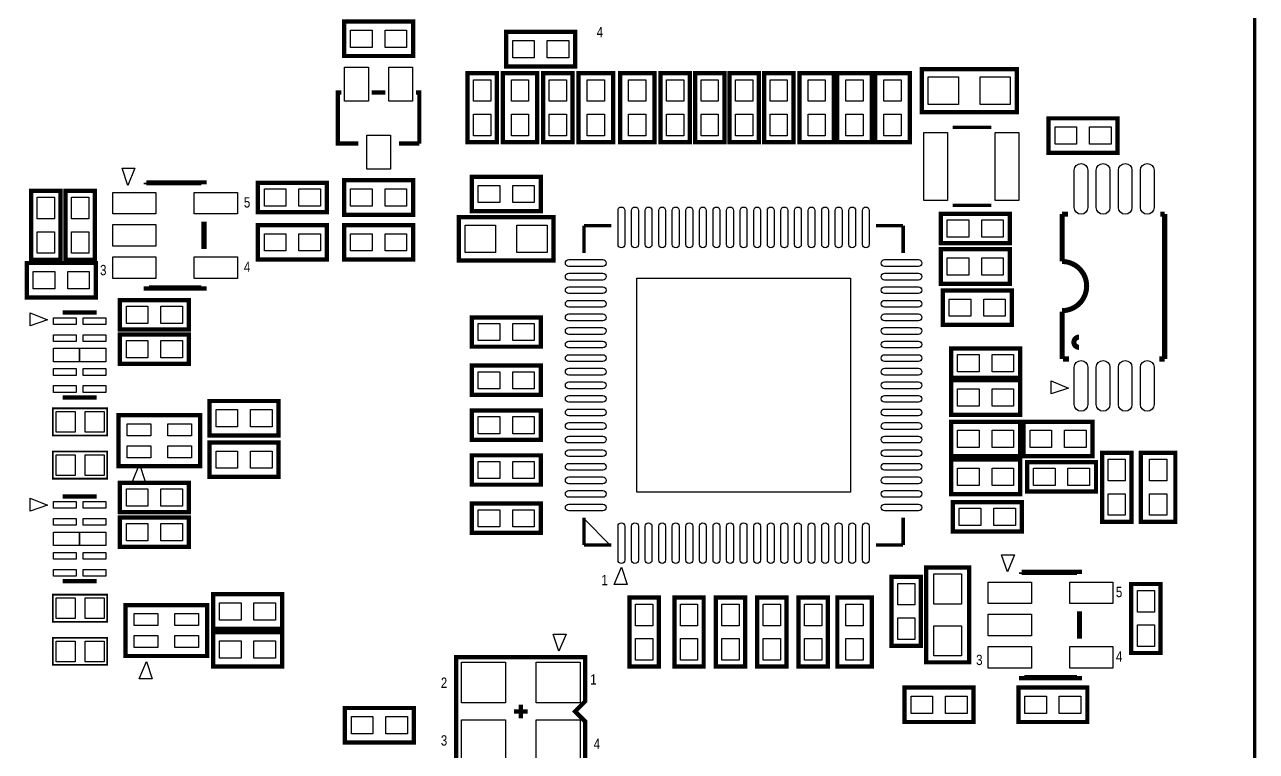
# Model space of a CAD drawing. Extents: x 2 to 176, y -19 to 159.
# Drawn here: x 27.52 to 63.81, y 55.73 to 77.13 of the extents above; entities that cross this region are included whole.
import ezdxf

# ---------------------------------------------------------------- set-up
doc = ezdxf.new("R2010")
doc.units = 0
for name, color, linetype in [('PG_NEW_SLIK-TOP', 231, 'CONTINUOUS'), ('PG_SILKSCREEN_TOP', 7, 'CONTINUOUS'), ('PIN_TOP', 92, 'CONTINUOUS')]:
    doc.layers.add(name, color=color, linetype=linetype)

msp = doc.modelspace()

# ---------------------------------------------------------------- linework, layer by layer
at = {"layer": 'PG_NEW_SLIK-TOP'}
for points, const_width in [([(36.93287, 77.220572), (38.96487, 77.220572), (38.96487, 76.204572), (36.93287, 76.204572), (36.93287, 77.220572)], 0.127), ([(43.74007, 75.899772), (41.70807, 75.899772), (41.70807, 76.915772), (43.74007, 76.915772), (43.74007, 75.899772)], 0.127), ([(56.745886, 74.547222), (53.951886, 74.547222), (53.951886, 75.817222), (56.745886, 75.817222), (56.745886, 74.547222)], 0.127), ([(40.56507, 73.664572), (40.56507, 75.696572), (41.42867, 75.696572), (41.42867, 73.664572), (40.56507, 73.664572)], 0.127), ([(42.62247, 75.696572), (42.62247, 73.664572), (41.60647, 73.664572), (41.60647, 75.696572), (42.62247, 75.696572)], 0.127), ([(43.66387, 75.696572), (43.66387, 73.664572), (42.80027, 73.664572), (42.80027, 75.696572), (43.66387, 75.696572)], 0.127), ([(43.84167, 73.664572), (43.84167, 75.696572), (44.85767, 75.696572), (44.85767, 73.664572), (43.84167, 73.664572)], 0.127), ([(45.06087, 73.664572), (45.06087, 75.696572), (46.07687, 75.696572), (46.07687, 73.664572), (45.06087, 73.664572)], 0.127), ([(46.25467, 73.664572), (46.25467, 75.696572), (47.11827, 75.696572), (47.11827, 73.664572), (46.25467, 73.664572)], 0.127), ([(47.27067, 73.664572), (47.27067, 75.696572), (48.13427, 75.696572), (48.13427, 73.664572), (47.27067, 73.664572)], 0.127), ([(48.28667, 73.664572), (48.28667, 75.696572), (49.15027, 75.696572), (49.15027, 73.664572), (48.28667, 73.664572)], 0.127), ([(49.30267, 73.664572), (49.30267, 75.696572), (50.16627, 75.696572), (50.16627, 73.664572), (49.30267, 73.664572)], 0.127), ([(50.34407, 73.664572), (50.34407, 75.696572), (51.36007, 75.696572), (51.36007, 73.664572), (50.34407, 73.664572)], 0.127), ([(51.46167, 73.664572), (51.46167, 75.696572), (52.47767, 75.696572), (52.47767, 73.664572), (51.46167, 73.664572)], 0.127), ([(53.59527, 75.696572), (53.59527, 73.664572), (52.57927, 73.664572), (52.57927, 75.696572), (53.59527, 75.696572)], 0.127), ([(36.848796, 75.125834), (36.748974, 75.125834), (36.748974, 73.62571), (37.348922, 73.62571)], 0.127), ([(38.148768, 75.125834), (37.748972, 75.125834)], 0.127), ([(39.148766, 73.62571), (39.148766, 75.125834), (39.048944, 75.125834)], 0.127), ([(57.685686, 74.369422), (59.717686, 74.369422), (59.717686, 73.353422), (57.685686, 73.353422), (57.685686, 74.369422)], 0.127), ([(55.995824, 74.103484), (54.85511, 74.103484)], 0.100076), ([(38.548818, 73.62571), (39.148766, 73.62571)], 0.127), ([(36.93287, 72.546972), (38.96487, 72.546972), (38.96487, 71.530972), (36.93287, 71.530972), (36.93287, 72.546972)], 0.127), ([(42.72407, 71.632572), (40.69207, 71.632572), (40.69207, 72.648572), (42.72407, 72.648572), (42.72407, 71.632572)], 0.127), ([(28.575, 72.2376), (28.575, 70.2056), (27.7114, 70.2056), (27.7114, 72.2376), (28.575, 72.2376)], 0.127), ([(29.591, 72.2376), (29.591, 70.2056), (28.7274, 70.2056), (28.7274, 72.2376), (29.591, 72.2376)], 0.127), ([(32.804354, 72.421496), (32.804354, 72.47128), (31.104586, 72.47128)], 0.1524), ([(31.104586, 72.47128), (31.104586, 72.421496)], 0.1524), ([(36.42487, 71.607172), (34.39287, 71.607172), (34.39287, 72.470772), (36.42487, 72.470772), (36.42487, 71.607172)], 0.127), ([(55.995824, 71.80326), (54.85511, 71.80326)], 0.100076), ([(43.10507, 70.184772), (40.31107, 70.184772), (40.31107, 71.454772), (43.10507, 71.454772), (43.10507, 70.184772)], 0.127), ([(54.50967, 71.556372), (56.54167, 71.556372), (56.54167, 70.692772), (54.50967, 70.692772), (54.50967, 71.556372)], 0.127), ([(58.081926, 71.550022), (58.254646, 71.550022)], 0.14986), ([(58.081926, 70.153022), (58.081926, 71.550022)], 0.14986), ([(60.977526, 71.550022), (61.104526, 71.550022)], 0.14986), ([(61.104526, 67.282822), (61.104526, 71.550022)], 0.14986), ([(32.804354, 70.521322), (32.804354, 71.321422)], 0.1524), ([(36.42487, 70.210172), (34.39287, 70.210172), (34.39287, 71.226172), (36.42487, 71.226172), (36.42487, 70.210172)], 0.127), ([(36.93287, 71.226172), (38.96487, 71.226172), (38.96487, 70.210172), (36.93287, 70.210172), (36.93287, 71.226172)], 0.127), ([(54.50967, 70.514972), (56.54167, 70.514972), (56.54167, 69.498972), (54.50967, 69.498972), (54.50967, 70.514972)], 0.127), ([(27.58567, 70.108572), (29.61767, 70.108572), (29.61767, 69.092572), (27.58567, 69.092572), (27.58567, 70.108572)], 0.127), ([(31.104586, 69.421248), (31.104586, 69.371464), (32.804354, 69.371464), (32.804354, 69.421248)], 0.1524), ([(54.568344, 69.301868), (56.600344, 69.301868), (56.600344, 68.285868), (54.568344, 68.285868), (54.568344, 69.301868)], 0.127), ([(30.32887, 69.016372), (32.36087, 69.016372), (32.36087, 68.152772), (30.32887, 68.152772), (30.32887, 69.016372)], 0.127), ([(29.64307, 68.646802), (28.643072, 68.646802)], 0.127), ([(58.081926, 67.282822), (58.081926, 68.679822)], 0.14986), ([(42.72407, 67.644772), (40.69207, 67.644772), (40.69207, 68.508372), (42.72407, 68.508372), (42.72407, 67.644772)], 0.127), ([(30.32887, 68.000372), (32.36087, 68.000372), (32.36087, 67.136772), (30.32887, 67.136772), (30.32887, 68.000372)], 0.127), ([(54.81447, 67.593972), (56.84647, 67.593972), (56.84647, 66.730372), (54.81447, 66.730372), (54.81447, 67.593972)], 0.127), ([(42.72407, 66.222372), (40.69207, 66.222372), (40.69207, 67.085972), (42.72407, 67.085972), (42.72407, 66.222372)], 0.127), ([(58.107326, 67.282822), (58.285126, 67.282822)], 0.14986), ([(60.947046, 67.282822), (61.104526, 67.282822)], 0.14986), ([(56.84647, 65.638172), (54.81447, 65.638172), (54.81447, 66.654172), (56.84647, 66.654172), (56.84647, 65.638172)], 0.127), ([(29.64307, 66.146934), (28.643072, 66.146934)], 0.127), ([(32.97047, 66.044572), (35.00247, 66.044572), (35.00247, 65.028572), (32.97047, 65.028572), (32.97047, 66.044572)], 0.127), ([(29.955998, 65.828164), (29.955998, 65.028064), (28.355798, 65.028064), (28.355798, 65.828164), (29.955998, 65.828164)], 0.0508), ([(30.291532, 64.122808), (30.291532, 65.622932), (32.691324, 65.622932), (32.691324, 64.122808), (30.291532, 64.122808)], 0.127), ([(42.72407, 64.901572), (40.69207, 64.901572), (40.69207, 65.765172), (42.72407, 65.765172), (42.72407, 64.901572)], 0.127), ([(56.84647, 64.418972), (54.81447, 64.418972), (54.81447, 65.434972), (56.84647, 65.434972), (56.84647, 64.418972)], 0.127), ([(58.98007, 64.418972), (56.94807, 64.418972), (56.94807, 65.434972), (58.98007, 65.434972), (58.98007, 64.418972)], 0.127), ([(32.97047, 64.825372), (35.00247, 64.825372), (35.00247, 63.809372), (32.97047, 63.809372), (32.97047, 64.825372)], 0.127), ([(59.25947, 62.488572), (59.25947, 64.520572), (60.12307, 64.520572), (60.12307, 62.488572), (59.25947, 62.488572)], 0.127), ([(61.41847, 64.520572), (61.41847, 62.488572), (60.40247, 62.488572), (60.40247, 64.520572), (61.41847, 64.520572)], 0.127), ([(29.955998, 64.558164), (29.955998, 63.758064), (28.355798, 63.758064), (28.355798, 64.558164), (29.955998, 64.558164)], 0.0508), ([(42.72407, 63.580772), (40.69207, 63.580772), (40.69207, 64.444372), (42.72407, 64.444372), (42.72407, 63.580772)], 0.127), ([(54.81447, 64.317372), (56.84647, 64.317372), (56.84647, 63.301372), (54.81447, 63.301372), (54.81447, 64.317372)], 0.127), ([(59.08167, 63.377572), (57.04967, 63.377572), (57.04967, 64.241172), (59.08167, 64.241172), (59.08167, 63.377572)], 0.127), ([(30.32887, 63.631572), (32.36087, 63.631572), (32.36087, 62.767972), (30.32887, 62.767972), (30.32887, 63.631572)], 0.127), ([(29.64307, 63.236602), (28.643072, 63.236602)], 0.127), ([(42.72407, 62.158372), (40.69207, 62.158372), (40.69207, 63.021972), (42.72407, 63.021972), (42.72407, 62.158372)], 0.127), ([(54.864, 63.0682), (56.896, 63.0682), (56.896, 62.2046), (54.864, 62.2046), (54.864, 63.0682)], 0.127), ([(30.32887, 62.615572), (32.36087, 62.615572), (32.36087, 61.751972), (30.32887, 61.751972), (30.32887, 62.615572)], 0.127), ([(55.34787, 61.142372), (55.34787, 58.348372), (54.07787, 58.348372), (54.07787, 61.142372), (55.34787, 61.142372)], 0.127), ([(58.593228, 60.946792), (58.593228, 60.996576), (56.89346, 60.996576)], 0.1524), ([(56.89346, 60.996576), (56.89346, 60.946792)], 0.1524), ([(29.64307, 60.736734), (28.643072, 60.736734)], 0.127), ([(53.92547, 60.862972), (53.92547, 58.830972), (53.06187, 58.830972), (53.06187, 60.862972), (53.92547, 60.862972)], 0.127), ([(60.1218, 58.6232), (60.1218, 60.6552), (60.9854, 60.6552), (60.9854, 58.6232), (60.1218, 58.6232)], 0.127), ([(29.955998, 60.341764), (29.955998, 59.541664), (28.355798, 59.541664), (28.355798, 60.341764), (29.955998, 60.341764)], 0.0508), ([(33.07207, 60.354972), (35.10407, 60.354972), (35.10407, 59.338972), (33.07207, 59.338972), (33.07207, 60.354972)], 0.127), ([(46.20387, 60.253372), (46.20387, 58.221372), (45.34027, 58.221372), (45.34027, 60.253372), (46.20387, 60.253372)], 0.127), ([(47.52467, 60.253372), (47.52467, 58.221372), (46.66107, 58.221372), (46.66107, 60.253372), (47.52467, 60.253372)], 0.127), ([(48.74387, 60.253372), (48.74387, 58.221372), (47.88027, 58.221372), (47.88027, 60.253372), (48.74387, 60.253372)], 0.127), ([(49.96307, 60.253372), (49.96307, 58.221372), (49.09947, 58.221372), (49.09947, 60.253372), (49.96307, 60.253372)], 0.127), ([(51.18227, 60.253372), (51.18227, 58.221372), (50.31867, 58.221372), (50.31867, 60.253372), (51.18227, 60.253372)], 0.127), ([(51.46167, 58.221372), (51.46167, 60.253372), (52.47767, 60.253372), (52.47767, 58.221372), (51.46167, 58.221372)], 0.127), ([(30.494732, 58.534808), (30.494732, 60.034932), (32.894524, 60.034932), (32.894524, 58.534808), (30.494732, 58.534808)], 0.127), ([(58.593228, 59.046618), (58.593228, 59.846718)], 0.1524), ([(33.07207, 59.237372), (35.10407, 59.237372), (35.10407, 58.221372), (33.07207, 58.221372), (33.07207, 59.237372)], 0.127), ([(29.955998, 59.071764), (29.955998, 58.271664), (28.355798, 58.271664), (28.355798, 59.071764), (29.955998, 59.071764)], 0.0508), ([(40.237664, 55.302404), (40.237664, 58.502296), (44.037504, 58.502296), (44.037504, 57.202324), (43.73753, 56.90235), (44.037504, 56.602376), (44.037504, 55.302404), (40.237664, 55.302404)], 0.127), ([(56.89346, 57.946544), (56.89346, 57.89676), (58.593228, 57.89676), (58.593228, 57.946544)], 0.1524), ([(53.4416, 57.6072), (55.4736, 57.6072), (55.4736, 56.5912), (53.4416, 56.5912), (53.4416, 57.6072)], 0.127), ([(56.7944, 57.6072), (58.8264, 57.6072), (58.8264, 56.5912), (56.7944, 56.5912), (56.7944, 57.6072)], 0.127), ([(36.955984, 57.00395), (38.987984, 57.00395), (38.987984, 55.98795), (36.955984, 55.98795), (36.955984, 57.00395)], 0.127), ([(42.337482, 56.90235), (41.937686, 56.90235)], 0.127), ([(42.137584, 56.702452), (42.137584, 57.102248)], 0.127)]:
    msp.add_lwpolyline(points, dxfattribs=dict(at, const_width=const_width))
at = {"layer": 'PG_NEW_SLIK-TOP', "const_width": 0.14986}
for points in [[(58.081926, 68.705222, 1), (58.081926, 70.153022)], [(58.579766, 67.925442, 0.995776), (58.581036, 67.625214, 0.995776)]]:
    msp.add_lwpolyline(points, format="xyb", dxfattribs=at)
at = {"layer": 'PG_SILKSCREEN_TOP', "const_width": 0.100076}
for points in [[(63.75527, 123.548902), (63.75527, 38.548818)], [(44.000928, 70.407784), (44.000928, 71.207884)], [(44.000928, 71.207884), (44.801028, 71.207884)], [(52.60086, 71.207884), (53.40096, 71.207884)], [(53.40096, 71.207884), (53.40096, 70.407784)], [(44.000928, 61.807852), (44.000928, 62.607952)], [(53.40096, 62.607952), (53.40096, 61.807852)], [(44.801028, 61.807852), (44.000928, 61.807852)], [(53.40096, 61.807852), (52.60086, 61.807852)]]:
    msp.add_lwpolyline(points, dxfattribs=at)
at = {"layer": 'PG_SILKSCREEN_TOP'}
for points in [[(30.7721, 72.898), (30.562042, 72.39), (30.3911, 72.898)], [(27.686, 68.6435), (28.194, 68.433442), (27.686, 68.2625)], [(57.7596, 66.6369), (58.2676, 66.426842), (57.7596, 66.2559)], [(30.6959, 63.6778), (30.905958, 64.1858), (31.0769, 63.6778)], [(27.686, 63.1825), (28.194, 62.972442), (27.686, 62.8015)], [(44.001944, 61.808868), (44.001944, 62.570868), (44.763944, 61.808868)], [(56.6801, 61.5188), (56.470042, 61.0108), (56.2991, 61.5188)], [(44.890944, 60.642754), (45.101002, 61.150754), (45.271944, 60.642754)], [(43.4721, 59.182), (43.262042, 58.674), (43.0911, 59.182)], [(30.8991, 57.8612), (31.109158, 58.3692), (31.2801, 57.8612)]]:
    msp.add_lwpolyline(points, close=True, dxfattribs=at)
at = {"layer": 'PIN_TOP'}
for points in [[(37.12337, 76.458572), (37.12337, 76.966572), (37.75837, 76.966572), (37.75837, 76.458572)], [(38.13937, 76.458572), (38.13937, 76.966572), (38.77437, 76.966572), (38.77437, 76.458572)], [(42.53357, 76.661772), (42.53357, 76.153772), (41.89857, 76.153772), (41.89857, 76.661772)], [(43.54957, 76.661772), (43.54957, 76.153772), (42.91457, 76.153772), (42.91457, 76.661772)], [(37.648896, 75.875769), (37.648896, 74.875771), (36.948872, 74.875771), (36.948872, 75.875769)], [(38.948868, 75.875769), (38.948868, 74.875771), (38.248844, 74.875771), (38.248844, 75.875769)], [(41.25087, 75.506072), (41.25087, 74.871072), (40.74287, 74.871072), (40.74287, 75.506072)], [(41.86047, 75.506072), (42.36847, 75.506072), (42.36847, 74.871072), (41.86047, 74.871072)], [(42.97807, 74.871072), (42.97807, 75.506072), (43.48607, 75.506072), (43.48607, 74.871072)], [(44.60367, 74.871072), (44.09567, 74.871072), (44.09567, 75.506072), (44.60367, 75.506072)], [(45.82287, 74.871072), (45.31487, 74.871072), (45.31487, 75.506072), (45.82287, 75.506072)], [(46.94047, 75.506072), (46.94047, 74.871072), (46.43247, 74.871072), (46.43247, 75.506072)], [(47.95647, 75.506072), (47.95647, 74.871072), (47.44847, 74.871072), (47.44847, 75.506072)], [(48.97247, 75.506072), (48.97247, 74.871072), (48.46447, 74.871072), (48.46447, 75.506072)], [(49.98847, 75.506072), (49.98847, 74.871072), (49.48047, 74.871072), (49.48047, 75.506072)], [(51.10607, 74.871072), (50.59807, 74.871072), (50.59807, 75.506072), (51.10607, 75.506072)], [(52.22367, 74.871072), (51.71567, 74.871072), (51.71567, 75.506072), (52.22367, 75.506072)], [(52.83327, 75.506072), (53.34127, 75.506072), (53.34127, 74.871072), (52.83327, 74.871072)], [(55.031386, 75.588622), (55.031386, 74.775822), (54.142386, 74.775822), (54.142386, 75.588622)], [(56.555386, 75.588622), (56.555386, 74.775822), (55.666386, 74.775822), (55.666386, 75.588622)], [(41.25087, 74.490072), (41.25087, 73.855072), (40.74287, 73.855072), (40.74287, 74.490072)], [(41.86047, 74.490072), (42.36847, 74.490072), (42.36847, 73.855072), (41.86047, 73.855072)], [(42.97807, 73.855072), (42.97807, 74.490072), (43.48607, 74.490072), (43.48607, 73.855072)], [(44.60367, 73.855072), (44.09567, 73.855072), (44.09567, 74.490072), (44.60367, 74.490072)], [(45.82287, 73.855072), (45.31487, 73.855072), (45.31487, 74.490072), (45.82287, 74.490072)], [(46.94047, 74.490072), (46.94047, 73.855072), (46.43247, 73.855072), (46.43247, 74.490072)], [(47.95647, 74.490072), (47.95647, 73.855072), (47.44847, 73.855072), (47.44847, 74.490072)], [(48.97247, 74.490072), (48.97247, 73.855072), (48.46447, 73.855072), (48.46447, 74.490072)], [(49.98847, 74.490072), (49.98847, 73.855072), (49.48047, 73.855072), (49.48047, 74.490072)], [(51.10607, 73.855072), (50.59807, 73.855072), (50.59807, 74.490072), (51.10607, 74.490072)], [(52.22367, 73.855072), (51.71567, 73.855072), (51.71567, 74.490072), (52.22367, 74.490072)], [(52.83327, 74.490072), (53.34127, 74.490072), (53.34127, 73.855072), (52.83327, 73.855072)], [(57.876186, 73.607422), (57.876186, 74.115422), (58.511186, 74.115422), (58.511186, 73.607422)], [(58.892186, 73.607422), (58.892186, 74.115422), (59.527186, 74.115422), (59.527186, 73.607422)], [(38.298882, 73.875773), (38.298882, 72.875775), (37.598858, 72.875775), (37.598858, 73.875773)], [(54.711346, 73.95337), (54.711346, 71.953374), (54.011322, 71.953374), (54.011322, 73.95337)], [(56.811418, 73.95337), (56.811418, 71.953374), (56.111394, 71.953374), (56.111394, 73.95337)], [(34.58337, 72.292972), (35.21837, 72.292972), (35.21837, 71.784972), (34.58337, 71.784972)], [(35.59937, 72.292972), (36.23437, 72.292972), (36.23437, 71.784972), (35.59937, 71.784972)], [(37.12337, 71.784972), (37.12337, 72.292972), (37.75837, 72.292972), (37.75837, 71.784972)], [(38.13937, 71.784972), (38.13937, 72.292972), (38.77437, 72.292972), (38.77437, 71.784972)], [(41.51757, 72.394572), (41.51757, 71.886572), (40.88257, 71.886572), (40.88257, 72.394572)], [(42.53357, 72.394572), (42.53357, 71.886572), (41.89857, 71.886572), (41.89857, 72.394572)], [(27.8892, 71.4121), (27.8892, 72.0471), (28.3972, 72.0471), (28.3972, 71.4121)], [(28.9052, 71.4121), (28.9052, 72.0471), (29.4132, 72.0471), (29.4132, 71.4121)], [(30.119574, 72.188832), (31.389574, 72.188832), (31.389574, 71.553832), (30.119574, 71.553832)], [(32.519366, 72.188832), (33.789366, 72.188832), (33.789366, 71.553832), (32.519366, 71.553832)], [(30.119574, 71.238872), (31.389574, 71.238872), (31.389574, 70.603872), (30.119574, 70.603872)], [(41.39057, 71.226172), (41.39057, 70.413372), (40.50157, 70.413372), (40.50157, 71.226172)], [(42.91457, 71.226172), (42.91457, 70.413372), (42.02557, 70.413372), (42.02557, 71.226172)], [(55.33517, 70.870572), (54.70017, 70.870572), (54.70017, 71.378572), (55.33517, 71.378572)], [(56.35117, 70.870572), (55.71617, 70.870572), (55.71617, 71.378572), (56.35117, 71.378572)], [(27.8892, 70.3961), (27.8892, 71.0311), (28.3972, 71.0311), (28.3972, 70.3961)], [(28.9052, 70.3961), (28.9052, 71.0311), (29.4132, 71.0311), (29.4132, 70.3961)], [(35.21837, 70.972172), (35.21837, 70.464172), (34.58337, 70.464172), (34.58337, 70.972172)], [(36.23437, 70.972172), (36.23437, 70.464172), (35.59937, 70.464172), (35.59937, 70.972172)], [(37.12337, 70.464172), (37.12337, 70.972172), (37.75837, 70.972172), (37.75837, 70.464172)], [(38.13937, 70.464172), (38.13937, 70.972172), (38.77437, 70.972172), (38.77437, 70.464172)], [(30.119574, 70.288912), (31.389574, 70.288912), (31.389574, 69.653912), (30.119574, 69.653912)], [(32.519366, 70.288912), (33.789366, 70.288912), (33.789366, 69.653912), (32.519366, 69.653912)], [(54.70017, 69.752972), (54.70017, 70.260972), (55.33517, 70.260972), (55.33517, 69.752972)], [(55.71617, 69.752972), (55.71617, 70.260972), (56.35117, 70.260972), (56.35117, 69.752972)], [(27.77617, 69.346572), (27.77617, 69.854572), (28.41117, 69.854572), (28.41117, 69.346572)], [(28.79217, 69.346572), (28.79217, 69.854572), (29.42717, 69.854572), (29.42717, 69.346572)], [(51.850925, 63.357887), (45.550963, 63.357887), (45.550963, 69.657849), (51.850925, 69.657849)], [(54.758844, 68.539868), (54.758844, 69.047868), (55.393844, 69.047868), (55.393844, 68.539868)], [(55.774844, 68.539868), (55.774844, 69.047868), (56.409844, 69.047868), (56.409844, 68.539868)], [(31.15437, 68.330572), (30.51937, 68.330572), (30.51937, 68.838572), (31.15437, 68.838572)], [(32.17037, 68.330572), (31.53537, 68.330572), (31.53537, 68.838572), (32.17037, 68.838572)], [(28.37053, 68.496815), (29.040582, 68.496815), (29.040582, 68.296917), (28.37053, 68.296917)], [(29.245306, 68.496815), (29.915358, 68.496815), (29.915358, 68.296917), (29.245306, 68.296917)], [(40.88257, 68.330572), (41.51757, 68.330572), (41.51757, 67.822572), (40.88257, 67.822572)], [(41.89857, 68.330572), (42.53357, 68.330572), (42.53357, 67.822572), (41.89857, 67.822572)], [(28.37053, 67.996689), (29.040582, 67.996689), (29.040582, 67.796791), (28.37053, 67.796791)], [(29.245306, 67.996689), (29.915358, 67.996689), (29.915358, 67.796791), (29.245306, 67.796791)], [(28.367863, 67.596893), (29.142817, 67.596893), (29.142817, 67.196843), (28.367863, 67.196843)], [(29.143071, 67.596893), (29.918025, 67.596893), (29.918025, 67.196843), (29.143071, 67.196843)], [(31.15437, 67.314572), (30.51937, 67.314572), (30.51937, 67.822572), (31.15437, 67.822572)], [(32.17037, 67.314572), (31.53537, 67.314572), (31.53537, 67.822572), (32.17037, 67.822572)], [(55.63997, 66.908172), (55.00497, 66.908172), (55.00497, 67.416172), (55.63997, 67.416172)], [(56.65597, 66.908172), (56.02097, 66.908172), (56.02097, 67.416172), (56.65597, 67.416172)], [(28.37053, 66.996945), (29.040582, 66.996945), (29.040582, 66.797047), (28.37053, 66.797047)], [(29.245306, 66.996945), (29.915358, 66.996945), (29.915358, 66.797047), (29.245306, 66.797047)], [(40.88257, 66.908172), (41.51757, 66.908172), (41.51757, 66.400172), (40.88257, 66.400172)], [(41.89857, 66.908172), (42.53357, 66.908172), (42.53357, 66.400172), (41.89857, 66.400172)], [(28.37053, 66.496819), (29.040582, 66.496819), (29.040582, 66.296921), (28.37053, 66.296921)], [(29.245306, 66.496819), (29.915358, 66.496819), (29.915358, 66.296921), (29.245306, 66.296921)], [(55.63997, 66.400172), (55.63997, 65.892172), (55.00497, 65.892172), (55.00497, 66.400172)], [(56.65597, 66.400172), (56.65597, 65.892172), (56.02097, 65.892172), (56.02097, 66.400172)], [(29.010356, 65.732914), (29.010356, 65.123314), (28.451556, 65.123314), (28.451556, 65.732914)], [(29.86024, 65.732914), (29.86024, 65.123314), (29.30144, 65.123314), (29.30144, 65.732914)], [(33.16097, 65.282572), (33.16097, 65.790572), (33.79597, 65.790572), (33.79597, 65.282572)], [(34.17697, 65.282572), (34.17697, 65.790572), (34.81197, 65.790572), (34.81197, 65.282572)], [(31.241492, 65.022984), (30.541468, 65.022984), (30.541468, 65.372996), (31.241492, 65.372996)], [(32.441388, 65.022984), (31.741364, 65.022984), (31.741364, 65.372996), (32.441388, 65.372996)], [(40.88257, 65.587372), (41.51757, 65.587372), (41.51757, 65.079372), (40.88257, 65.079372)], [(41.89857, 65.587372), (42.53357, 65.587372), (42.53357, 65.079372), (41.89857, 65.079372)], [(55.63997, 65.180972), (55.63997, 64.672972), (55.00497, 64.672972), (55.00497, 65.180972)], [(56.65597, 65.180972), (56.65597, 64.672972), (56.02097, 64.672972), (56.02097, 65.180972)], [(57.77357, 65.180972), (57.77357, 64.672972), (57.13857, 64.672972), (57.13857, 65.180972)], [(58.78957, 65.180972), (58.78957, 64.672972), (58.15457, 64.672972), (58.15457, 65.180972)], [(31.241492, 64.372744), (30.541468, 64.372744), (30.541468, 64.722756), (31.241492, 64.722756)], [(32.441388, 64.372744), (31.741364, 64.372744), (31.741364, 64.722756), (32.441388, 64.722756)], [(29.010356, 64.462914), (29.010356, 63.853314), (28.451556, 63.853314), (28.451556, 64.462914)], [(29.86024, 64.462914), (29.86024, 63.853314), (29.30144, 63.853314), (29.30144, 64.462914)], [(33.16097, 64.063372), (33.16097, 64.571372), (33.79597, 64.571372), (33.79597, 64.063372)], [(34.17697, 64.063372), (34.17697, 64.571372), (34.81197, 64.571372), (34.81197, 64.063372)], [(40.88257, 64.266572), (41.51757, 64.266572), (41.51757, 63.758572), (40.88257, 63.758572)], [(41.89857, 64.266572), (42.53357, 64.266572), (42.53357, 63.758572), (41.89857, 63.758572)], [(59.94527, 64.330072), (59.94527, 63.695072), (59.43727, 63.695072), (59.43727, 64.330072)], [(60.65647, 64.330072), (61.16447, 64.330072), (61.16447, 63.695072), (60.65647, 63.695072)], [(55.00497, 63.555372), (55.00497, 64.063372), (55.63997, 64.063372), (55.63997, 63.555372)], [(56.02097, 63.555372), (56.02097, 64.063372), (56.65597, 64.063372), (56.65597, 63.555372)], [(57.24017, 64.063372), (57.87517, 64.063372), (57.87517, 63.555372), (57.24017, 63.555372)], [(58.25617, 64.063372), (58.89117, 64.063372), (58.89117, 63.555372), (58.25617, 63.555372)], [(31.15437, 62.945772), (30.51937, 62.945772), (30.51937, 63.453772), (31.15437, 63.453772)], [(32.17037, 62.945772), (31.53537, 62.945772), (31.53537, 63.453772), (32.17037, 63.453772)], [(59.94527, 63.314072), (59.94527, 62.679072), (59.43727, 62.679072), (59.43727, 63.314072)], [(60.65647, 63.314072), (61.16447, 63.314072), (61.16447, 62.679072), (60.65647, 62.679072)], [(28.37053, 63.086615), (29.040582, 63.086615), (29.040582, 62.886717), (28.37053, 62.886717)], [(29.245306, 63.086615), (29.915358, 63.086615), (29.915358, 62.886717), (29.245306, 62.886717)], [(40.88257, 62.844172), (41.51757, 62.844172), (41.51757, 62.336172), (40.88257, 62.336172)], [(41.89857, 62.844172), (42.53357, 62.844172), (42.53357, 62.336172), (41.89857, 62.336172)], [(55.6895, 62.3824), (55.0545, 62.3824), (55.0545, 62.8904), (55.6895, 62.8904)], [(56.7055, 62.3824), (56.0705, 62.3824), (56.0705, 62.8904), (56.7055, 62.8904)], [(28.37053, 62.586489), (29.040582, 62.586489), (29.040582, 62.386591), (28.37053, 62.386591)], [(29.245306, 62.586489), (29.915358, 62.586489), (29.915358, 62.386591), (29.245306, 62.386591)], [(31.15437, 61.929772), (30.51937, 61.929772), (30.51937, 62.437772), (31.15437, 62.437772)], [(32.17037, 61.929772), (31.53537, 61.929772), (31.53537, 62.437772), (32.17037, 62.437772)], [(28.367863, 62.186693), (29.142817, 62.186693), (29.142817, 61.786643), (28.367863, 61.786643)], [(29.143071, 62.186693), (29.918025, 62.186693), (29.918025, 61.786643), (29.143071, 61.786643)], [(28.37053, 61.586745), (29.040582, 61.586745), (29.040582, 61.386847), (28.37053, 61.386847)], [(29.245306, 61.586745), (29.915358, 61.586745), (29.915358, 61.386847), (29.245306, 61.386847)], [(28.37053, 61.086619), (29.040582, 61.086619), (29.040582, 60.886721), (28.37053, 60.886721)], [(29.245306, 61.086619), (29.915358, 61.086619), (29.915358, 60.886721), (29.245306, 60.886721)], [(53.23967, 60.037472), (53.23967, 60.672472), (53.74767, 60.672472), (53.74767, 60.037472)], [(54.30647, 60.951872), (55.11927, 60.951872), (55.11927, 60.062872), (54.30647, 60.062872)], [(55.908448, 60.714128), (57.178448, 60.714128), (57.178448, 60.079128), (55.908448, 60.079128)], [(58.30824, 60.714128), (59.57824, 60.714128), (59.57824, 60.079128), (58.30824, 60.079128)], [(29.010356, 60.246514), (29.010356, 59.636914), (28.451556, 59.636914), (28.451556, 60.246514)], [(29.86024, 60.246514), (29.86024, 59.636914), (29.30144, 59.636914), (29.30144, 60.246514)], [(60.8076, 60.4647), (60.8076, 59.8297), (60.2996, 59.8297), (60.2996, 60.4647)], [(33.26257, 59.592972), (33.26257, 60.100972), (33.89757, 60.100972), (33.89757, 59.592972)], [(34.27857, 59.592972), (34.27857, 60.100972), (34.91357, 60.100972), (34.91357, 59.592972)], [(45.51807, 59.427872), (45.51807, 60.062872), (46.02607, 60.062872), (46.02607, 59.427872)], [(46.83887, 59.427872), (46.83887, 60.062872), (47.34687, 60.062872), (47.34687, 59.427872)], [(48.05807, 59.427872), (48.05807, 60.062872), (48.56607, 60.062872), (48.56607, 59.427872)], [(49.27727, 59.427872), (49.27727, 60.062872), (49.78527, 60.062872), (49.78527, 59.427872)], [(50.49647, 59.427872), (50.49647, 60.062872), (51.00447, 60.062872), (51.00447, 59.427872)], [(52.22367, 59.427872), (51.71567, 59.427872), (51.71567, 60.062872), (52.22367, 60.062872)], [(31.444692, 59.434984), (30.744668, 59.434984), (30.744668, 59.784996), (31.444692, 59.784996)], [(32.644588, 59.434984), (31.944564, 59.434984), (31.944564, 59.784996), (32.644588, 59.784996)], [(53.23967, 59.021472), (53.23967, 59.656472), (53.74767, 59.656472), (53.74767, 59.021472)], [(55.908448, 59.764168), (57.178448, 59.764168), (57.178448, 59.129168), (55.908448, 59.129168)], [(54.30647, 59.427872), (55.11927, 59.427872), (55.11927, 58.538872), (54.30647, 58.538872)], [(60.8076, 59.4487), (60.8076, 58.8137), (60.2996, 58.8137), (60.2996, 59.4487)], [(29.010356, 58.976514), (29.010356, 58.366914), (28.451556, 58.366914), (28.451556, 58.976514)], [(29.86024, 58.976514), (29.86024, 58.366914), (29.30144, 58.366914), (29.30144, 58.976514)], [(31.444692, 58.784744), (30.744668, 58.784744), (30.744668, 59.134756), (31.444692, 59.134756)], [(32.644588, 58.784744), (31.944564, 58.784744), (31.944564, 59.134756), (32.644588, 59.134756)], [(33.26257, 58.475372), (33.26257, 58.983372), (33.89757, 58.983372), (33.89757, 58.475372)], [(34.27857, 58.475372), (34.27857, 58.983372), (34.91357, 58.983372), (34.91357, 58.475372)], [(45.51807, 58.411872), (45.51807, 59.046872), (46.02607, 59.046872), (46.02607, 58.411872)], [(46.83887, 58.411872), (46.83887, 59.046872), (47.34687, 59.046872), (47.34687, 58.411872)], [(48.05807, 58.411872), (48.05807, 59.046872), (48.56607, 59.046872), (48.56607, 58.411872)], [(49.27727, 58.411872), (49.27727, 59.046872), (49.78527, 59.046872), (49.78527, 58.411872)], [(50.49647, 58.411872), (50.49647, 59.046872), (51.00447, 59.046872), (51.00447, 58.411872)], [(52.22367, 58.411872), (51.71567, 58.411872), (51.71567, 59.046872), (52.22367, 59.046872)], [(55.908448, 58.814208), (57.178448, 58.814208), (57.178448, 58.179208), (55.908448, 58.179208)], [(58.30824, 58.814208), (59.57824, 58.814208), (59.57824, 58.179208), (58.30824, 58.179208)], [(41.687496, 58.352182), (41.687496, 57.152286), (40.387524, 57.152286), (40.387524, 58.352182)], [(43.887644, 58.352182), (43.887644, 57.152286), (42.587672, 57.152286), (42.587672, 58.352182)], [(53.6321, 56.8452), (53.6321, 57.3532), (54.2671, 57.3532), (54.2671, 56.8452)], [(54.6481, 56.8452), (54.6481, 57.3532), (55.2831, 57.3532), (55.2831, 56.8452)], [(56.9849, 56.8452), (56.9849, 57.3532), (57.6199, 57.3532), (57.6199, 56.8452)], [(58.0009, 56.8452), (58.0009, 57.3532), (58.6359, 57.3532), (58.6359, 56.8452)], [(37.146484, 56.24195), (37.146484, 56.74995), (37.781484, 56.74995), (37.781484, 56.24195)], [(38.162484, 56.24195), (38.162484, 56.74995), (38.797484, 56.74995), (38.797484, 56.24195)], [(41.687496, 56.652414), (41.687496, 55.452518), (40.387524, 55.452518), (40.387524, 56.652414)], [(43.887644, 56.652414), (43.887644, 55.452518), (42.587672, 55.452518), (42.587672, 56.652414)]]:
    msp.add_lwpolyline(points, close=True, dxfattribs=at)
for points in [[(58.440066, 71.744332), (58.440066, 72.839072, -1), (58.841386, 72.839072), (58.841386, 71.744332, -1)], [(59.090306, 71.744332), (59.090306, 72.839072, -1), (59.491626, 72.839072), (59.491626, 71.744332, -1)], [(59.740546, 71.744332), (59.740546, 72.839072, -1), (60.141866, 72.839072), (60.141866, 71.744332, -1)], [(60.390786, 71.744332), (60.390786, 72.839072, -1), (60.792106, 72.839072), (60.792106, 71.744332, -1)], [(45.200951, 71.657845), (45.200951, 70.657847, -1), (45.001053, 70.657847), (45.001053, 71.657845, -1)], [(45.601001, 71.657845), (45.601001, 70.657847, -1), (45.401103, 70.657847), (45.401103, 71.657845, -1)], [(46.000797, 71.657845), (46.000797, 70.657847, -1), (45.800899, 70.657847), (45.800899, 71.657845, -1)], [(46.400847, 71.657845), (46.400847, 70.657847, -1), (46.200949, 70.657847), (46.200949, 71.657845, -1)], [(46.800897, 71.657845), (46.800897, 70.657847, -1), (46.600999, 70.657847), (46.600999, 71.657845, -1)], [(47.200947, 71.657845), (47.200947, 70.657847, -1), (47.001049, 70.657847), (47.001049, 71.657845, -1)], [(47.600997, 71.657845), (47.600997, 70.657847, -1), (47.401099, 70.657847), (47.401099, 71.657845, -1)], [(48.000793, 71.657845), (48.000793, 70.657847, -1), (47.800895, 70.657847), (47.800895, 71.657845, -1)], [(48.400843, 71.657845), (48.400843, 70.657847, -1), (48.200945, 70.657847), (48.200945, 71.657845, -1)], [(48.800893, 71.657845), (48.800893, 70.657847, -1), (48.600995, 70.657847), (48.600995, 71.657845, -1)], [(49.200943, 71.657845), (49.200943, 70.657847, -1), (49.001045, 70.657847), (49.001045, 71.657845, -1)], [(49.600993, 71.657845), (49.600993, 70.657847, -1), (49.401095, 70.657847), (49.401095, 71.657845, -1)], [(50.000789, 71.657845), (50.000789, 70.657847, -1), (49.800891, 70.657847), (49.800891, 71.657845, -1)], [(50.400839, 71.657845), (50.400839, 70.657847, -1), (50.200941, 70.657847), (50.200941, 71.657845, -1)], [(50.800889, 71.657845), (50.800889, 70.657847, -1), (50.600991, 70.657847), (50.600991, 71.657845, -1)], [(51.200939, 71.657845), (51.200939, 70.657847, -1), (51.001041, 70.657847), (51.001041, 71.657845, -1)], [(51.600989, 71.657845), (51.600989, 70.657847, -1), (51.401091, 70.657847), (51.401091, 71.657845, -1)], [(52.000785, 71.657845), (52.000785, 70.657847, -1), (51.800887, 70.657847), (51.800887, 71.657845, -1)], [(52.400835, 71.657845), (52.400835, 70.657847, -1), (52.200937, 70.657847), (52.200937, 71.657845, -1)], [(43.550967, 70.207759), (44.550965, 70.207759, -1), (44.550965, 70.007861), (43.550967, 70.007861, -1)], [(52.850923, 70.207759), (53.850921, 70.207759, -1), (53.850921, 70.007861), (52.850923, 70.007861, -1)], [(43.550967, 69.807709), (44.550965, 69.807709, -1), (44.550965, 69.607811), (43.550967, 69.607811, -1)], [(52.850923, 69.807709), (53.850921, 69.807709, -1), (53.850921, 69.607811), (52.850923, 69.607811, -1)], [(43.550967, 69.407913), (44.550965, 69.407913, -1), (44.550965, 69.208015), (43.550967, 69.208015, -1)], [(52.850923, 69.407913), (53.850921, 69.407913, -1), (53.850921, 69.208015), (52.850923, 69.208015, -1)], [(43.550967, 69.007863), (44.550965, 69.007863, -1), (44.550965, 68.807965), (43.550967, 68.807965, -1)], [(52.850923, 69.007863), (53.850921, 69.007863, -1), (53.850921, 68.807965), (52.850923, 68.807965, -1)], [(43.550967, 68.607813), (44.550965, 68.607813, -1), (44.550965, 68.407915), (43.550967, 68.407915, -1)], [(52.850923, 68.607813), (53.850921, 68.607813, -1), (53.850921, 68.407915), (52.850923, 68.407915, -1)], [(43.550967, 68.207763), (44.550965, 68.207763, -1), (44.550965, 68.007865), (43.550967, 68.007865, -1)], [(52.850923, 68.207763), (53.850921, 68.207763, -1), (53.850921, 68.007865), (52.850923, 68.007865, -1)], [(43.550967, 67.807713), (44.550965, 67.807713, -1), (44.550965, 67.607815), (43.550967, 67.607815, -1)], [(52.850923, 67.807713), (53.850921, 67.807713, -1), (53.850921, 67.607815), (52.850923, 67.607815, -1)], [(43.550967, 67.407917), (44.550965, 67.407917, -1), (44.550965, 67.208019), (43.550967, 67.208019, -1)], [(52.850923, 67.407917), (53.850921, 67.407917, -1), (53.850921, 67.208019), (52.850923, 67.208019, -1)], [(58.440066, 65.942972), (58.440066, 67.037712, -1), (58.841386, 67.037712), (58.841386, 65.942972, -1)], [(59.090306, 65.942972), (59.090306, 67.037712, -1), (59.491626, 67.037712), (59.491626, 65.942972, -1)], [(59.740546, 65.942972), (59.740546, 67.037712, -1), (60.141866, 67.037712), (60.141866, 65.942972, -1)], [(60.390786, 65.942972), (60.390786, 67.037712, -1), (60.792106, 67.037712), (60.792106, 65.942972, -1)], [(43.550967, 67.007867), (44.550965, 67.007867, -1), (44.550965, 66.807969), (43.550967, 66.807969, -1)], [(52.850923, 67.007867), (53.850921, 67.007867, -1), (53.850921, 66.807969), (52.850923, 66.807969, -1)], [(43.550967, 66.607817), (44.550965, 66.607817, -1), (44.550965, 66.407919), (43.550967, 66.407919, -1)], [(52.850923, 66.607817), (53.850921, 66.607817, -1), (53.850921, 66.407919), (52.850923, 66.407919, -1)], [(43.550967, 66.207767), (44.550965, 66.207767, -1), (44.550965, 66.007869), (43.550967, 66.007869, -1)], [(52.850923, 66.207767), (53.850921, 66.207767, -1), (53.850921, 66.007869), (52.850923, 66.007869, -1)], [(43.550967, 65.807717), (44.550965, 65.807717, -1), (44.550965, 65.607819), (43.550967, 65.607819, -1)], [(52.850923, 65.807717), (53.850921, 65.807717, -1), (53.850921, 65.607819), (52.850923, 65.607819, -1)], [(43.550967, 65.407921), (44.550965, 65.407921, -1), (44.550965, 65.208023), (43.550967, 65.208023, -1)], [(52.850923, 65.407921), (53.850921, 65.407921, -1), (53.850921, 65.208023), (52.850923, 65.208023, -1)], [(43.550967, 65.007871), (44.550965, 65.007871, -1), (44.550965, 64.807973), (43.550967, 64.807973, -1)], [(52.850923, 65.007871), (53.850921, 65.007871, -1), (53.850921, 64.807973), (52.850923, 64.807973, -1)], [(43.550967, 64.607821), (44.550965, 64.607821, -1), (44.550965, 64.407923), (43.550967, 64.407923, -1)], [(52.850923, 64.607821), (53.850921, 64.607821, -1), (53.850921, 64.407923), (52.850923, 64.407923, -1)], [(43.550967, 64.207771), (44.550965, 64.207771, -1), (44.550965, 64.007873), (43.550967, 64.007873, -1)], [(52.850923, 64.207771), (53.850921, 64.207771, -1), (53.850921, 64.007873), (52.850923, 64.007873, -1)], [(43.550967, 63.807721), (44.550965, 63.807721, -1), (44.550965, 63.607823), (43.550967, 63.607823, -1)], [(52.850923, 63.807721), (53.850921, 63.807721, -1), (53.850921, 63.607823), (52.850923, 63.607823, -1)], [(43.550967, 63.407925), (44.550965, 63.407925, -1), (44.550965, 63.208027), (43.550967, 63.208027, -1)], [(52.850923, 63.407925), (53.850921, 63.407925, -1), (53.850921, 63.208027), (52.850923, 63.208027, -1)], [(43.550967, 63.007875), (44.550965, 63.007875, -1), (44.550965, 62.807977), (43.550967, 62.807977, -1)], [(52.850923, 63.007875), (53.850921, 63.007875, -1), (53.850921, 62.807977), (52.850923, 62.807977, -1)], [(45.200951, 62.357889), (45.200951, 61.357891, -1), (45.001053, 61.357891), (45.001053, 62.357889, -1)], [(45.601001, 62.357889), (45.601001, 61.357891, -1), (45.401103, 61.357891), (45.401103, 62.357889, -1)], [(46.000797, 62.357889), (46.000797, 61.357891, -1), (45.800899, 61.357891), (45.800899, 62.357889, -1)], [(46.400847, 62.357889), (46.400847, 61.357891, -1), (46.200949, 61.357891), (46.200949, 62.357889, -1)], [(46.800897, 62.357889), (46.800897, 61.357891, -1), (46.600999, 61.357891), (46.600999, 62.357889, -1)], [(47.200947, 62.357889), (47.200947, 61.357891, -1), (47.001049, 61.357891), (47.001049, 62.357889, -1)], [(47.600997, 62.357889), (47.600997, 61.357891, -1), (47.401099, 61.357891), (47.401099, 62.357889, -1)], [(48.000793, 62.357889), (48.000793, 61.357891, -1), (47.800895, 61.357891), (47.800895, 62.357889, -1)], [(48.400843, 62.357889), (48.400843, 61.357891, -1), (48.200945, 61.357891), (48.200945, 62.357889, -1)], [(48.800893, 62.357889), (48.800893, 61.357891, -1), (48.600995, 61.357891), (48.600995, 62.357889, -1)], [(49.200943, 62.357889), (49.200943, 61.357891, -1), (49.001045, 61.357891), (49.001045, 62.357889, -1)], [(49.600993, 62.357889), (49.600993, 61.357891, -1), (49.401095, 61.357891), (49.401095, 62.357889, -1)], [(50.000789, 62.357889), (50.000789, 61.357891, -1), (49.800891, 61.357891), (49.800891, 62.357889, -1)], [(50.400839, 62.357889), (50.400839, 61.357891, -1), (50.200941, 61.357891), (50.200941, 62.357889, -1)], [(50.800889, 62.357889), (50.800889, 61.357891, -1), (50.600991, 61.357891), (50.600991, 62.357889, -1)], [(51.200939, 62.357889), (51.200939, 61.357891, -1), (51.001041, 61.357891), (51.001041, 62.357889, -1)], [(51.600989, 62.357889), (51.600989, 61.357891, -1), (51.401091, 61.357891), (51.401091, 62.357889, -1)], [(52.000785, 62.357889), (52.000785, 61.357891, -1), (51.800887, 61.357891), (51.800887, 62.357889, -1)], [(52.400835, 62.357889), (52.400835, 61.357891, -1), (52.200937, 61.357891), (52.200937, 62.357889, -1)]]:
    msp.add_lwpolyline(points, format="xyb", close=True, dxfattribs=at)

# ---------------------------------------------------------------- texts
at = {"layer": 'PG_NEW_SLIK-TOP', "width": 0.834167}
for s, p in [('4', (44.3738, 76.7588)), ('5', (33.979866, 71.742046)), ('3', (29.7434, 69.7484)), ('4', (33.979866, 69.841872)), ('5', (59.66714, 60.267342)), ('3', (55.5498, 58.2676)), ('4', (59.66714, 58.367168)), ('2', (39.781988, 57.596024)), ('1', (44.183554, 57.694322)), ('3', (39.781988, 55.896002)), ('4', (44.28363, 55.794402))]:
    msp.add_text(s, height=0.3048, dxfattribs=at).set_placement(p)
at = {"layer": 'PG_SILKSCREEN_TOP', "width": 0.834167}
msp.add_text('1', height=0.3048, dxfattribs=at).set_placement((44.509944, 60.619894))

doc.saveas('drawing.dxf')
